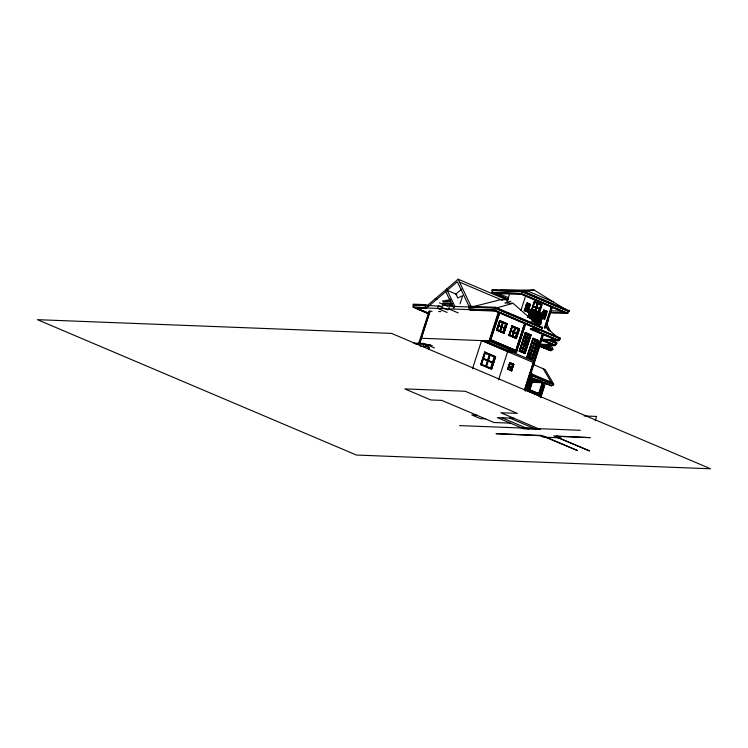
<?xml version="1.0" encoding="UTF-8"?>
<svg xmlns="http://www.w3.org/2000/svg" width="748" height="748" viewBox="0 0 748 748"><rect width="100%" height="100%" fill="white"/><g stroke="black" fill="none" stroke-linecap="round" stroke-linejoin="round"><path stroke-width="1.12" d="M428.454 313.421L413.13 306.97L413.345 305.1L425.416 305.567L425.144 307.942L426.425 308.494L427.407 305.446L425.472 304.632L413.261 304.156L412.99 304.997L425.416 305.567M508.079 299.237L492.006 292.309L492.231 290.439L521.87 291.589L568.714 311.458L567.788 313.141L565.525 313.047M432.251 345.632L425.995 344.314L425.014 347.362L423.658 346.305L424.069 343.5L434.466 347.914M475.083 309.392L469.061 309.074L469.473 306.269L495.419 307.278L542.693 327.344L542.422 328.185L495.148 308.12L495.419 307.278M469.061 309.074L494.727 310.074L495.223 308.213L542.066 328.091L541.141 329.765L532.903 329.447M521.87 291.589L521.375 293.44L567.788 313.141M429.389 314.3L413.476 307.063M425.201 305.474L425.472 304.632M418.786 343.154L429.081 311.271L429.633 311.29L430.072 311.477L419.768 343.36M419.338 343.173L429.633 311.29M419.394 343.669L429.876 311.205L432.073 311.29M445.799 291.636L446.612 289.102L427.426 305.455L427.491 307.232L445.799 291.636L453.699 308.251L454.896 306.521L446.593 289.065L458.15 279.219L507.434 300.126M428.641 349.475L429.184 347.792L425.995 344.314M460.104 303.744L462.722 295.638L457.785 298.013L455.897 294.058L461.806 289.027M538.56 329.513L495.148 311.093L470.417 310.13L469.276 309.167M508.266 299.63L492.362 292.403M472.465 368.82L481.581 340.592L534.035 362.789L534.455 361.48L510.136 351.214M469.136 309.588L494.811 310.158L480.88 309.616M480.768 364.706L484.798 352.037L480.768 364.706L491.623 369.306L495.709 356.646L484.798 352.037M480.459 364.519L481.067 364.547L484.994 352.383L495.41 356.805L491.483 368.96L495.41 356.805M483.535 357.394L484.928 353.065L494.755 357.123L491.155 368.268L490.613 368.25M489.547 340.901L489.117 340.714L497.766 313.936L498.318 313.954L499.187 314.319L490.258 341.088M481.609 364.22L483.358 358.797L488.005 360.77L486.237 366.286M485.209 353.075L483.46 358.488L488.098 360.461L487.556 360.442L489.304 355.019L490.108 355.15L488.36 360.573L487.808 360.555M489.893 339.826L490.931 336.609M491.623 334.468L497.85 315.189M489.117 340.714L489.66 340.733L498.318 313.954M490.174 339.835L491.221 336.572M493.287 330.195L498.57 313.823M498.514 379.872L507.63 351.644L516.223 352.056L516.653 350.747L490.389 339.601L489.959 340.91L421.002 338.236M490.146 341.256L514.456 351.569L507.312 351.298L483.002 340.976L490.146 341.256L499.187 314.319M504.03 333.346L496.513 330.205L499.617 320.583L507.144 323.716L503.89 333.337L507.144 323.716M499.758 320.583L496.513 330.205M496.953 330.055L499.758 320.929L506.845 323.884L503.759 332.991L496.812 330.046L503.759 332.991M496.859 329.7L497.411 329.728L498.673 325.819L501.581 327.054L500.3 331.055L503.208 332.29L504.47 328.391L501.562 327.156M487.107 361.836L485.704 366.165L486.256 366.193M485.976 366.174L487.724 360.76L483.086 358.788L481.329 364.211L491.155 368.268M489.575 355.029L487.827 360.452L483.18 358.479M489.856 355.048L488.089 360.564L492.736 362.537L494.484 357.114M506.864 302.342L509.36 294.619M490.959 367.165L492.362 362.827L492.913 362.845L488.266 360.882L486.509 366.296L485.966 366.277M500.085 329.962L500.711 328.007M502.067 323.809L501.123 326.736L501.674 326.754L498.766 325.52L500.029 321.621L499.477 321.593M502.665 322.846L501.403 326.745L498.495 325.511L499.748 321.603L506.106 324.193L504.844 328.101L504.292 328.073M499.767 330.934L500.58 331.065L501.843 327.166L504.75 328.4L503.488 332.299L502.937 332.28M501.384 326.839L501.936 326.867L503.198 322.958L502.647 322.94M492.81 361.443L493.858 358.189M490.884 368.259L492.633 362.836L487.986 360.873M503.254 331.308L504.199 328.381L504.75 328.4M504.61 327.1L505.555 324.174L506.106 324.193M505.835 324.183L504.573 328.091L501.665 326.857L502.937 322.856L502.385 322.827M521.786 291.496L522.057 290.654L569.34 310.719L569.069 311.561L521.786 291.496L491.875 290.336L492.147 289.495L527.265 290.841L553.314 301.893M492.231 292.823L521.459 293.534L492.006 292.309M516.4 338.592L508.883 335.459L511.997 325.829L519.514 328.97L516.27 338.592L519.514 328.97M512.128 325.838L508.883 335.459M508.631 335.272L509.323 335.3L512.128 326.175L519.215 329.129L516.129 338.246L509.182 335.3M509.818 333.991L510.762 331.065L513.68 332.299L512.417 336.198L509.51 334.964M511.183 329.784L511.81 327.83M513.951 332.308L511.043 331.074L509.781 334.973L512.689 336.207L512.137 336.189L513.399 332.29L513.951 332.308L512.679 336.31L515.587 337.544L516.849 333.645L513.932 332.411M507.312 351.298L507.64 350.279L513.764 350.522M510.865 330.756L513.773 331.99L515.035 328.091M520.945 310.429L525.507 296.283M515.307 328.101L514.035 332.103L516.943 333.337L518.205 329.438M514.213 332.421L512.95 336.32L515.858 337.554L517.12 333.655L513.661 332.393M513.764 332.093L514.306 332.112L515.568 328.213L514.755 328.082L513.502 331.981L514.044 332L511.136 330.766L512.399 326.867L511.847 326.848M515.624 336.553L516.569 333.627L517.12 333.655M524.507 310.644L527.05 302.781L530.519 304.258L527.976 312.122L523.955 310.626M518.476 329.447L517.925 329.429L516.672 333.328L517.214 333.346L518.476 329.447L512.128 326.857M524.862 310.457L525.376 308.868L526.723 309.438L528.051 310.111L527.546 311.692M524.928 308.541L525.984 306.979L527.331 307.55L526.816 309.139L526.274 309.111L527.331 307.55M525.535 306.652L526.601 305.091L526.05 305.062M527.209 303.202L526.143 304.763M525.938 311.018L526.452 309.429L528.331 310.121L527.265 311.682M527.06 307.54L526.545 309.12L525.199 308.55M527.667 305.651L527.153 307.232L525.807 306.661M527.77 305.343L528.275 303.753M526.723 309.438L525.657 311L526.723 309.438L526.199 311.121M527.144 307.334L527.695 307.353L528.2 305.773L527.396 305.633L526.882 307.222L527.948 305.661M528.041 305.352L528.555 303.772L528.004 303.744M527.321 307.652L526.807 309.233L528.153 309.803L528.668 308.223L525.713 306.97M527.929 305.754L527.415 307.344L528.761 307.914L529.275 306.334M528.023 305.455L528.537 303.866M511.679 370.877L507.63 369.213L509.762 362.63L513.801 364.285L511.539 370.868L513.801 364.285M526.47 311.14L526.985 309.55M526.536 309.223L527.592 307.662L528.939 308.232L528.425 309.812L527.873 309.794L528.939 308.232M509.902 362.63L507.63 369.213M508.771 367.128L508.257 368.717L511.136 369.83L511.903 367.455L509.023 366.333M508.528 368.727L509.295 366.352L508.752 366.324M529.369 306.026L529.883 304.436M529.547 306.343L528.49 307.905L529.547 306.343L526.321 305.081M529.098 306.016L530.164 304.455L526.929 303.183M524.086 324.997L515.437 351.775L524.086 324.997L525.236 325.371L516.578 352.158L515.596 351.953M515.877 351.962L524.619 324.875M516.382 351.064L517.42 347.848M517.953 346.109L524.339 326.427M529.098 311.748L529.78 309.625M517.962 346.418L523.796 328.774L518.093 346.418M529.893 310.588L529.509 310.897L533.081 310.607L529.64 310.476M533.259 310.074L529.846 309.84L533.418 309.55L543.768 313.936L541.477 313.851M511.099 368.222L510.585 369.811L511.136 369.83M527.658 317.049L530.052 309.635L527.91 317.161M530.098 309.953L533.399 309.644L530.594 318.339M510.856 369.821L511.632 367.446M511.726 367.137L512.492 364.753M512.006 367.146L512.773 364.772L509.893 363.65L509.126 366.034L512.006 367.146L511.454 367.128M528.06 317.115L530.369 311.009L528.378 317.189M528.21 317.18L530.22 310.953M528.63 317.143L530.949 311.037L528.948 317.208M513.502 364.454L511.539 370.531L513.502 364.454L510.033 362.976L508.07 369.054L507.387 369.026M528.789 317.208L530.79 310.972M528.995 317.591L534.259 301.294L542.085 304.623L536.98 321.032L539.317 313.767M529.21 317.161L531.519 311.056L529.528 317.236M529.247 317.722L534.418 301.715L541.748 304.819L536.447 320.808L538.644 313.384M532.679 307.297L531.735 310.214L542.898 314.88L539.991 314.871L543.422 315.002L531.463 310.205M529.603 318.274L531.912 310.532L535.129 311.897L532.903 319.246L534.857 311.879M532.006 310.224L533.268 306.334L536.484 307.699L535.25 311.701M532.81 306.007L533.361 306.035L534.624 302.145L537.84 303.51L536.606 307.512L539.822 308.877L541.075 304.988L537.859 303.623M519.224 351.195L525.423 332.449L519.224 351.195L525.012 353.589L531.061 334.842L525.283 332.449M532.529 311.037L530.182 318.302L532.679 311.103M519.664 351.036L525.554 332.795L530.762 335.011L524.741 353.243L519.523 351.027L524.741 353.243M524.722 335.609L525.414 333.468L530.033 335.328L528.995 338.526L528.443 338.507L529.481 335.3L530.033 335.328M533.605 309.868L533.081 309.756L530.351 318.311L530.865 318.349L533.352 309.766M519.58 350.69L520.122 350.709L521.16 347.502L520.608 347.483M523.282 348.166L524.329 344.865L522.291 343.996L521.253 347.203L520.711 347.184M521.842 343.678L522.394 343.697L523.422 340.49M525.545 341.153L526.601 337.853L524.554 336.983L523.525 340.19L522.974 340.172M525.685 333.477L524.657 336.684L526.695 337.554L526.143 337.526M530.996 318.498L533.492 311.299L531.164 318.508M531.145 318.564L533.492 311.299M531.529 318.723L534.175 311.589L531.688 318.732M531.678 318.788L534.016 311.523M522.31 349.419L521.618 351.551L522.169 351.569L520.122 350.709M530.856 322.79L531.183 321.771M532.062 318.947L534.549 311.748M535.306 309.625L535.933 307.68L540 309.195L538.738 313.075M522.927 348.362L521.889 351.56L519.851 350.7L520.889 347.493L525.498 349.344L524.47 352.551L523.918 352.532M523.02 348.054L524.058 344.856L524.591 344.978L526.629 345.838L525.601 349.045L525.049 349.026L526.087 345.819L526.629 345.838M525.19 341.35L524.152 344.548L522.113 343.687L523.151 340.48L527.761 342.332L526.732 345.539L526.181 345.52L526.873 343.379M525.292 341.041L526.321 337.844L528.901 338.825L527.864 342.032L527.312 342.014M534.951 311.579L536.204 307.69L532.987 306.325M523.198 348.372L522.151 351.672L524.189 352.542L525.227 349.335M527.733 334.347L526.676 337.647L528.724 338.517L529.752 335.31M521.88 351.663L522.422 351.682L523.46 348.484L522.646 348.353M524.591 344.978L523.563 348.175L522.749 348.044L523.787 344.847L524.329 344.865M524.142 344.65L524.694 344.669L525.722 341.471L525.171 341.453M526.854 337.965L525.825 341.163L525.274 341.144M526.405 337.638L526.957 337.657L527.985 334.459L527.181 334.328M532.819 320.097L535.428 312.019L537.569 312.926M536.784 307.83L535.521 311.71L534.97 311.692M537.84 303.51L537.288 303.492L536.035 307.372L536.877 307.522L538.13 303.632L541.346 304.997L540.093 308.887L539.542 308.868L540.486 305.951M535.605 312.197L533.268 319.461L535.446 312.187M533.651 319.62L536.138 312.421M534.175 319.845L536.653 312.701M527.658 340.948L528.35 338.807L528.901 338.825M525.32 349.036L526.358 345.828L524.32 344.968M527.49 342.322L526.461 345.529L524.413 344.66L525.461 341.359L524.918 341.34M527.592 342.023L528.621 338.816L526.583 337.956M534.708 320.069L537.195 312.87M524.881 351.074L526.611 345.707M535.231 320.294L537.728 313.094M558.597 340.396L532.548 329.344L558.952 340.499L559.878 338.816M535.933 320.527L538.261 313.319M538.822 311.112L539.448 309.167L540 309.195M535.914 320.583L538.364 313.375M538.466 313.066L539.719 309.176L536.503 307.811M536.447 320.808L538.784 313.543M539.85 314.001C536.26 332.57 535.914 310.037 543.104 314.244M537.747 321.331L540 314.057M540.365 314.282L538.036 321.481L540.215 314.216M538.036 321.481L540.402 314.02M526.844 357.02L533.044 338.283L538.682 340.677L532.632 359.423L526.844 357.02L532.632 359.423M538.317 321.406L540.308 315.226M526.985 357.02L533.044 338.283M538.569 321.705L541.056 314.506L538.56 322.453M527.144 356.861L533.034 338.62L538.382 340.836L532.492 359.077L527.284 356.861M538.392 322.453L540.907 314.45M530.08 348.446L530.771 346.315L532.81 347.175L531.772 350.382L529.734 349.512M539.373 320.462L540.72 315.245M531.809 358.367L532.847 355.169L528.78 353.337L527.742 356.534L532.08 358.376L533.118 355.178L530.528 354.29M528.331 353.009L528.873 353.028L529.911 349.83L529.36 349.802M533.081 347.184L532.034 350.494L534.072 351.354L535.11 348.157L531.043 346.324L530.005 349.522L532.052 350.391L531.501 350.373L532.529 347.166L535.381 348.166L534.353 351.364L533.801 351.345L534.839 348.147L535.381 348.166M530.594 345.997L531.136 346.015L532.174 342.818L536.241 344.65L535.203 347.848L533.165 346.988L534.212 343.678L533.67 343.659L532.978 345.791M531.725 342.491L532.277 342.509L533.305 339.312L535.344 340.172L534.296 343.482L536.344 344.342L537.373 341.144L535.334 340.275M539.093 321.93L541.589 314.74L539.14 322.481M538.971 322.472L541.44 314.674M539.794 322.164L541.804 314.889M539.551 322.5L541.963 314.899M539.71 322.5L542.122 314.964M540.028 321.528L543.824 309.906L547.293 311.374L544.759 319.237L542.15 318.134M540.318 322.388L542.646 315.189L540.271 322.584M540.121 322.519L542.496 315.123M529.238 357.385L530.267 354.178L530.818 354.197L529.771 357.497M530.715 352.804L531.398 350.672L531.95 350.69L530.902 354L532.941 354.861L533.979 351.663M534.455 341.219L533.763 343.36L534.315 343.379L532.277 342.509M540.439 322.584L543.235 313.823L540.075 313.702M529.509 357.394L530.547 354.187L528.499 353.327M531.678 350.681L530.641 353.888L528.602 353.019L529.64 349.821L534.25 351.672L533.221 354.87L532.67 354.851M533.941 343.669L532.903 346.876L530.865 346.006L531.903 342.808L536.512 344.66L535.484 347.857L534.932 347.839M537.653 341.153L537.101 341.135L536.064 344.332L536.615 344.351L537.653 341.153L535.605 340.284L535.063 340.265L534.035 343.369L531.996 342.5M543.441 314.048L540.682 322.622L544.17 312.757L544.722 312.776L544.189 314.459L545.535 315.03L546.049 313.449M540.86 322.93L540.402 324.351L538.205 324.267M537.176 324.604L540.682 324.426L532.267 320.855M541.141 323.014L530.547 318.171L541.038 323.005M542.711 318.134L543.226 316.544M543.319 316.245L543.833 314.656L542.487 314.085M544.441 312.767L543.936 314.356L542.59 313.777M544.544 312.458L545.058 310.878M530.042 357.516L531.08 354.309M530.631 353.982L531.174 354.01L532.211 350.803L531.66 350.784M531.763 350.475L532.305 350.503L533.343 347.296M532.632 346.866L533.446 346.997L534.474 343.79M534.025 343.463L534.577 343.491L535.605 340.284M542.973 318.246L543.497 316.554L544.834 317.227L544.32 318.816M529.846 309.84L533.287 309.971L544.105 314.665L543.581 316.357L544.927 316.928L545.442 315.338L544.095 314.768M544.806 312.571L545.329 310.888M544.039 318.807L545.105 317.236L543.759 316.666L542.693 318.237M543.048 316.236L543.861 316.367L544.366 314.777L545.713 315.347L544.656 316.909M543.918 314.45L544.983 312.888L544.432 312.87M533.015 353.785L533.698 351.654L534.25 351.672M535.278 346.773L535.97 344.641L536.512 344.66M532.408 329.765L540.785 329.662L530.323 329.195L556.372 340.247L540.982 339.648M546.152 313.141L546.657 311.561M545.264 315.02L546.33 313.459L543.095 312.197M545.872 313.132L546.938 311.57L543.712 310.308M532.847 355.833L536.307 345.099M532.492 359.414L538.682 340.677M524.507 389.577L542.104 335.085M544.619 327.306L551.36 307.297L544.535 328.428M524.778 389.586L542.375 335.095M524.918 389.839L542.543 335.272M545.414 326.371L551.557 307.344M525.461 388.82L542.702 335.441M545.572 326.549L547.545 320.266M545.769 326.801L548.321 319.396L547.891 319.209M525.676 389.605L530.201 375.589M545.582 327.867L548.387 319.181M525.292 391.064L543.244 335.469M545.76 327.68L552.23 307.662L551.08 307.288M555.138 345.286L542.113 339.76L558.952 340.499M525.741 390.699L530.622 375.608M529.836 379.46L525.9 390.26M526.714 390.419L530.248 379.47M527.789 390.531L532.071 378.563L528.023 390.97M529.098 391.082L532.613 380.19M529.509 391.101L533.025 380.208M538.102 395.346L542.328 382.275M538.513 395.365L542.739 382.284M539.233 396.59L543.759 382.565M539.645 396.599L544.17 382.583L548.387 384.322M540.168 396.898L540.907 394.626L526.087 388.334M549.836 312.786L567.433 313.038M540.439 396.917L540.823 394.879L541.262 395.056M540.533 397.141L544.366 385.276M540.944 397.151L545.47 383.135M558.036 338.835L560.233 338.919L560.504 338.077L494.727 310.074M595.221 420.731L596.605 416.449L584.104 415.963M539.224 344.753L555.493 345.38L556.419 343.706M551.416 385.734L530.8 377.45L551.706 385.959L552.987 384.668M530.893 372.158L532.716 375.253L531.033 377.086M532.165 375.842L553.277 384.893L553.744 384.173L545.152 369.559L533.67 364.687M550.977 345.006L552.95 349.157L552.473 349.849L539.654 344.417M452.858 305.521L442.966 305.137L444.733 303.623M448.276 300.603L450.053 299.097M527.845 382.462L529.659 381.059M527.817 383.219L529.603 381.845M531.884 381.508L533.707 380.115M442.966 305.137L447.014 303.183M510.912 301.304L504.816 303.005L513.053 303.323L539.542 326.474L539.018 326.455M513.053 303.323L496.13 308.054L499.299 309.401M469.473 306.269L471.399 307.091L500.777 299.621L508.416 299.911M565.198 309.233L534.016 289.972L522.768 291.43L554.539 304.904M500.833 290.308L534.016 289.972M494.316 293.403L521.786 294.469L565.207 312.888L549.976 312.365M435.102 298.92L437.159 298.994M449.52 299.471L451.586 299.555M537.588 303.613L538.13 303.632M445.911 300.275L450.474 300.453M442.713 300.799L450.745 301.107M530.164 304.455L528.266 303.856L528.817 303.875L528.303 305.464L527.49 305.334M540.804 304.978L541.346 304.997M442.891 301.668L451.156 301.921M532.716 306.315L533.268 306.334M443.031 303.277L451.988 303.623M551.519 307.475L552.23 307.662M442.723 303.333L451.755 303.688M443.125 303.716L452.082 304.062M525.442 306.961L525.984 306.979M527.041 307.634L527.592 307.662M524.825 308.849L525.376 308.868M567.04 310.626L569.34 310.719M425.21 305.362L442.582 306.315M470.249 307.045L449.426 306.241L448.585 308.84L458.225 312.935M469.202 307.119L495.223 308.213M543.431 310.298L543.983 310.317L542.926 311.879M550.818 310.794L562.262 311.233M527.779 310.102L528.331 310.121M546.741 311.355L547.293 311.374M529.509 310.897L532.941 311.037M546.386 311.551L546.938 311.57M413.13 306.97L425.275 307.522M534.913 311.963L532.585 319.172M549.715 312.44L556.493 312.701M544.815 312.477L544.264 312.449L544.778 310.869L545.591 311L544.525 312.561M413.345 307.484L475.438 309.887M480.104 310.065L488.276 310.383M491.782 310.523L495.288 310.654L498.458 312M426.425 308.494L415.43 308.064L429.202 313.908M545.778 313.44L546.33 313.459M539.149 313.767L536.821 320.967M542.216 314.076L542.758 314.095M543.17 314.038L543.693 314.151M543.656 314.338L544.207 314.366L542.861 313.795L543.375 312.206L542.824 312.187L544.17 312.757M543.562 314.646L544.105 314.665M543.824 314.758L544.366 314.777M545.161 315.329L545.713 315.347M438.665 311.542L440.862 311.626M498.477 314.123L497.766 313.936M533.324 315.759L533.876 315.778L531.725 314.871M533.623 315.89L537.391 317.274L536.84 317.255M533.221 316.067L533.773 316.086M533.52 316.189L534.072 316.208M542.945 316.535L543.759 316.666M544.553 317.217L545.105 317.236M527.592 316.834L531.024 316.965L541.365 321.36M527.845 316.946L531.005 317.068M527.452 317.255L530.884 317.395L541.234 321.78M536.737 317.554L537.288 317.573L531.351 315.16M527.705 317.367L530.865 317.489L540.701 321.659L538.597 321.584M542.44 318.124L542.983 318.143M540.841 321.238L537.934 321.219M537.279 324.295L540.682 324.426M524.526 325.184L525.236 325.371M498.121 325.801L498.673 325.819M501.029 327.035L501.581 327.054M501.291 327.147L501.843 327.166M510.491 331.055L511.043 331.074M531.061 334.842L525.012 353.589M524.011 336.965L524.554 336.983M526.601 337.853L526.05 337.834L525.012 341.032L525.564 341.06M515.307 337.535L515.858 337.554M516.129 338.246L509.323 335.3M542.225 339.255L556.512 339.807L550.257 337.161M532.754 339.293L533.305 339.312M541.973 340.181L558.457 340.817M534.801 340.153L535.344 340.172M490.389 339.601L516.298 350.653M527.218 342.313L527.761 342.332M531.622 342.799L532.174 342.818M539.168 344.164L551.893 344.65M521.739 343.977L522.291 343.996M523.88 344.538L524.432 344.557L522.394 343.697M540.009 345.127L554.997 345.707M530.491 346.305L531.043 346.324M413.625 343.098L424.069 343.5M415.673 344.024L424.013 344.435M426.874 344.622L430.165 344.753M524.956 349.325L525.498 349.344M420.217 346.165L423.658 346.305M528.228 353.308L528.78 353.337M530.369 353.879L530.921 353.898L528.873 353.028M533.118 355.178L532.567 355.15L531.538 358.357L532.08 358.376M494.213 357.105L494.755 357.123M482.806 358.778L483.358 358.797M487.453 360.751L488.005 360.77M487.715 360.854L488.266 360.882M492.455 362.528L493.007 362.546L488.36 360.573M512.221 364.744L512.773 364.772M508.846 366.024L509.397 366.043L510.164 363.659L509.612 363.64L511.351 364.379M511.903 367.455L509.622 366.698M538.373 380.171L530.126 379.853L531.211 380.311M531.903 380.339L539.458 380.639M530.641 381.574L542.291 382.032M532.239 381.807L541.561 382.163M531.641 382.125L542.132 382.537M532.071 382.312L542.562 382.714M476.551 415.121L471.782 414.944L480.468 418.628L485.237 418.815M513.857 418.244L497.373 417.608L523.862 428.847L540.346 429.483L500.833 412.718L517.317 413.364L465.219 391.251L404.78 388.904L430.829 399.965L441.816 400.386L493.914 422.498L510.398 423.134M526.358 428.108L534.053 428.408M459.553 425.603L580.364 430.287M539.991 435.691L496.018 433.681L541.954 435.467L577.334 450.474L545.797 437.281M557.241 436.355L590.209 437.636L553.707 435.916L589.592 450.951L558.55 437.776M556.652 305.801L559.831 307.148M561.954 308.054L565.123 309.401M521.319 293.955L567.293 313.459M533.361 306.035L536.578 307.4M536.877 307.522L540.093 308.887M526.424 304.773L529.649 306.035M543.198 311.888L546.423 313.15M496.924 292.777L508.575 297.723M493.437 292.861L505.19 297.844M526.087 306.671L527.434 307.241M527.695 307.353L529.042 307.924M544.469 314.478L545.816 315.048M531.641 310.514L543.282 315.422L539.85 315.291M525.47 308.559L526.816 309.139M527.078 309.242L528.425 309.812M543.861 316.367L545.199 316.937M525.105 308.859L526.452 309.429M459.534 282.118L502.385 300.303M524.591 310.439L527.817 311.71M541.636 317.573L544.591 318.826M531.454 314.861L533.595 315.768M533.894 315.899L537.111 317.264M532.127 320.836L540.58 324.426M533.1 321.556L540.589 324.735M501.384 310.28L504.601 311.645M506.648 312.514L539.542 326.474M500.58 312.898L503.759 314.254M505.872 315.151L519.636 320.986M521.758 321.892L524.937 323.239M527.05 324.136L538.7 329.073L530.463 328.755L541.917 333.617M456.86 294.46L447.22 290.374L457.337 281.753L469.342 307.017M494.671 310.579L540.645 330.083M541.72 330.579L555.268 336.32M537.99 329.531L560.233 338.919M545.049 334.945L547.134 335.833M550.032 339.985L557.045 342.958L556.774 343.809L547.396 339.882M551.753 341.181L553.894 342.098L552.912 340.031M499.617 320.583L507.004 323.716M511.997 325.829L519.374 328.961M515.55 327.839L517.532 328.681M542.113 339.76L555.493 345.38M542.029 340.022L552.052 344.276M540.888 340.031L552.912 345.137M529.481 335.3L527.443 334.44L526.424 337.535L524.376 336.675M532.903 338.274L538.541 340.667M533.034 339.302L535.072 340.162M546.115 345.23L550.406 347.053L549.434 345.006M501.936 326.867L504.844 328.101M514.306 332.112L517.214 333.346M526.957 337.657L528.995 338.526M526.321 337.844L524.283 336.974L523.245 340.181L527.864 342.032M543.338 345.08L552.95 349.157M539.551 344.258L552.183 349.615L550.893 350.831L539.486 345.997M439.394 302.846L447.818 306.418M534.577 343.491L536.615 344.351M541.664 346.567L544.675 347.848M539.364 345.828L550.603 350.597L539.121 346.174M497.411 329.728L500.319 330.962M500.58 331.065L503.488 332.299M447.94 309.924L438.412 305.885L437.589 308.419L447.126 312.458M531.136 346.015L533.184 346.885M533.446 346.997L535.484 347.857M524.694 344.669L526.732 345.539M524.058 344.856L522.02 343.986L520.982 347.194L525.601 349.045M532.305 350.503L534.353 351.364M531.174 354.01L533.221 354.87M429.081 311.271L429.95 311.636M522.422 351.682L524.47 352.551M416.673 308.017L429.38 313.403M489.66 340.733L516.578 352.158M485.443 340.864L507.64 350.279M509.762 362.63L513.67 364.285M484.657 353.047L486.518 353.841M532.716 375.253L553.744 384.173M538.831 380.274L542.02 381.62M529.201 377.516L531.323 378.413M531.688 378.843L530.192 378.366L531.501 378.918M507.929 369.054L511.539 370.531M528.705 378.984L530.818 379.881M481.011 364.538L491.483 368.96M525.909 388.156L541.617 394.813M525.741 388.661L541.449 395.327M425.332 346.156L429.184 347.792M525.928 388.838L540.739 395.131M525.498 389.418L541.206 396.085M525.685 389.605L540.495 395.888M525.339 389.923L541.038 396.59M556.456 436.028L560.794 437.87L543.544 437.197L539.205 435.355M509.734 418.085L536.223 429.324M502.048 417.786L528.527 429.025M552.089 340.658L553.894 342.098M545.245 326.624L557.354 337.208M551.594 382.022L553.277 384.893M543.226 368.745L551.126 382.181L532.024 374.075L530.341 376.674L530.8 377.45M546.498 323.295L550.425 331.56M554.352 339.816L555.82 342.911M545.544 324.548L548.49 330.738M458.15 279.219L471.399 307.091M498.392 325.81L497.13 329.709L500.047 330.943L501.3 327.044L498.392 325.81M534.343 302.136L533.09 306.026L536.307 307.381L537.56 303.501L534.343 302.136M391.569 333.412L37.4 319.667L356.431 455.046L710.6 468.781L391.569 333.412"/></g></svg>
